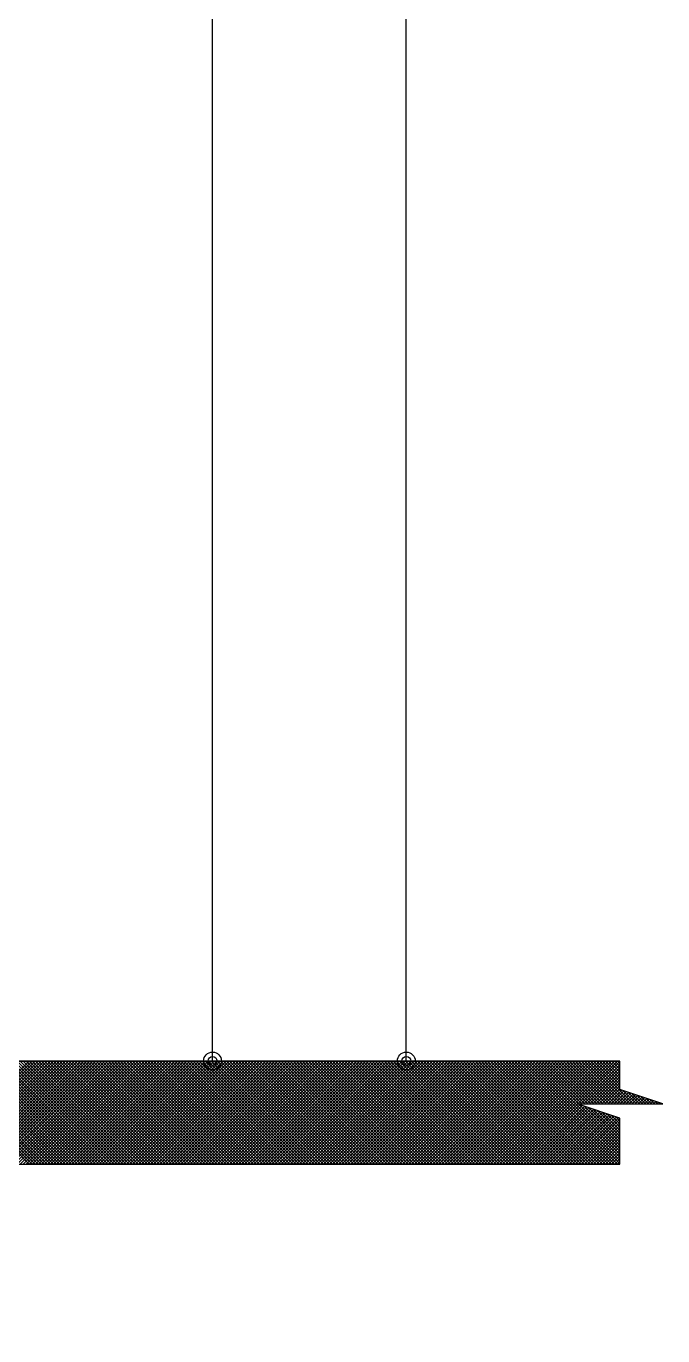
# Model space of a CAD drawing. Extents: x 0 to 119, y 0 to 84.
# Drawn here: x 62.83 to 65.79, y 36.44 to 42.54 of the extents above; entities that cross this region are included whole.
import ezdxf

# ---------------------------------------------------------------- set-up
doc = ezdxf.new("R2010")
doc.units = 0
doc.header["$MEASUREMENT"] = 0
for name, color, linetype in [('29', 9, 'CONTINUOUS'), ('32', 250, 'CONTINUOUS'), ('6', 178, 'CONTINUOUS')]:
    doc.layers.add(name, color=color, linetype=linetype)

msp = doc.modelspace()

# ---------------------------------------------------------------- linework, layer by layer
at = {"layer": '29', "color": 9, "linetype": 'Continuous'}
for p, q in [((62.360137, 37.243704), (62.840137, 37.723704)), ((62.36019, 37.723704), (62.84019, 37.243704)), ((62.374279, 37.243704), (62.854279, 37.723704)), ((62.374332, 37.723704), (62.854332, 37.243704)), ((62.388421, 37.243704), (62.868421, 37.723704)), ((62.388474, 37.723704), (62.868474, 37.243704)), ((62.402563, 37.243704), (62.882563, 37.723704)), ((62.402616, 37.723704), (62.882616, 37.243704)), ((62.416705, 37.243704), (62.896705, 37.723704)), ((62.416758, 37.723704), (62.896758, 37.243704)), ((62.430848, 37.243704), (62.910848, 37.723704)), ((62.4309, 37.723704), (62.9109, 37.243704)), ((62.44499, 37.243704), (62.92499, 37.723704)), ((62.445043, 37.723704), (62.925043, 37.243704)), ((62.459132, 37.243704), (62.939132, 37.723704)), ((62.459185, 37.723704), (62.939185, 37.243704)), ((62.473274, 37.243704), (62.953274, 37.723704)), ((62.473327, 37.723704), (62.953327, 37.243704)), ((62.487416, 37.243704), (62.967416, 37.723704)), ((62.487469, 37.723704), (62.967469, 37.243704)), ((62.501558, 37.243704), (62.981558, 37.723704)), ((62.501611, 37.723704), (62.981611, 37.243704)), ((62.5157, 37.243704), (62.9957, 37.723704)), ((62.515753, 37.723704), (62.995753, 37.243704)), ((62.529843, 37.243704), (63.009843, 37.723704)), ((62.529895, 37.723704), (63.009895, 37.243704)), ((62.543985, 37.243704), (63.023985, 37.723704)), ((62.544037, 37.723704), (63.024037, 37.243704)), ((62.558127, 37.243704), (63.038127, 37.723704)), ((62.55818, 37.723704), (63.03818, 37.243704)), ((62.572269, 37.243704), (63.052269, 37.723704)), ((62.572322, 37.723704), (63.052322, 37.243704)), ((62.586411, 37.243704), (63.066411, 37.723704)), ((62.586464, 37.723704), (63.066464, 37.243704)), ((62.600553, 37.243704), (63.080553, 37.723704)), ((62.600606, 37.723704), (63.080606, 37.243704)), ((62.614695, 37.243704), (63.094695, 37.723704)), ((62.614748, 37.723704), (63.094748, 37.243704)), ((62.628838, 37.243704), (63.108838, 37.723704)), ((62.62889, 37.723704), (63.10889, 37.243704)), ((62.64298, 37.243704), (63.12298, 37.723704)), ((62.643032, 37.723704), (63.123032, 37.243704)), ((62.657122, 37.243704), (63.137122, 37.723704)), ((62.657175, 37.723704), (63.137175, 37.243704)), ((62.671264, 37.243704), (63.151264, 37.723704)), ((62.671317, 37.723704), (63.151317, 37.243704)), ((62.685406, 37.243704), (63.165406, 37.723704)), ((62.685459, 37.723704), (63.165459, 37.243704)), ((62.699548, 37.243704), (63.179548, 37.723704)), ((62.699601, 37.723704), (63.179601, 37.243704)), ((62.71369, 37.243704), (63.19369, 37.723704)), ((62.713743, 37.723704), (63.193743, 37.243704)), ((62.727832, 37.243704), (63.207832, 37.723704)), ((62.727885, 37.723704), (63.207885, 37.243704)), ((62.741975, 37.243704), (63.221975, 37.723704)), ((62.742027, 37.723704), (63.222027, 37.243704)), ((62.756117, 37.243704), (63.236117, 37.723704)), ((62.75617, 37.723704), (63.23617, 37.243704)), ((62.770259, 37.243704), (63.250259, 37.723704)), ((62.770312, 37.723704), (63.250312, 37.243704)), ((62.784401, 37.243704), (63.264401, 37.723704)), ((62.784454, 37.723704), (63.264454, 37.243704)), ((62.798543, 37.243704), (63.278543, 37.723704)), ((62.798596, 37.723704), (63.278596, 37.243704)), ((62.812685, 37.243704), (63.292685, 37.723704)), ((62.812738, 37.723704), (63.292738, 37.243704)), ((62.826827, 37.243704), (63.306827, 37.723704)), ((62.82688, 37.723704), (63.30688, 37.243704)), ((62.84097, 37.243704), (63.32097, 37.723704)), ((62.841022, 37.723704), (63.321022, 37.243704)), ((62.855112, 37.243704), (63.335112, 37.723704)), ((62.855164, 37.723704), (63.335164, 37.243704)), ((62.869254, 37.243704), (63.349254, 37.723704)), ((62.869307, 37.723704), (63.349307, 37.243704)), ((62.883396, 37.243704), (63.363396, 37.723704)), ((62.883449, 37.723704), (63.363449, 37.243704)), ((62.897538, 37.243704), (63.377538, 37.723704)), ((62.897591, 37.723704), (63.377591, 37.243704)), ((62.91168, 37.243704), (63.39168, 37.723704)), ((62.911733, 37.723704), (63.391733, 37.243704)), ((62.925822, 37.243704), (63.405822, 37.723704)), ((62.925875, 37.723704), (63.405875, 37.243704)), ((62.939965, 37.243704), (63.419965, 37.723704)), ((62.940017, 37.723704), (63.420017, 37.243704)), ((62.954107, 37.243704), (63.434107, 37.723704)), ((62.954159, 37.723704), (63.434159, 37.243704)), ((62.968249, 37.243704), (63.448249, 37.723704)), ((62.968302, 37.723704), (63.448302, 37.243704)), ((62.982391, 37.243704), (63.462391, 37.723704)), ((62.982444, 37.723704), (63.462444, 37.243704)), ((62.996533, 37.243704), (63.476533, 37.723704)), ((62.996586, 37.723704), (63.476586, 37.243704)), ((63.010675, 37.243704), (63.490675, 37.723704)), ((63.010728, 37.723704), (63.490728, 37.243704)), ((63.024817, 37.243704), (63.504817, 37.723704)), ((63.02487, 37.723704), (63.50487, 37.243704)), ((63.038959, 37.243704), (63.518959, 37.723704)), ((63.039012, 37.723704), (63.519012, 37.243704)), ((63.053102, 37.243704), (63.533102, 37.723704)), ((63.053154, 37.723704), (63.533154, 37.243704)), ((63.067244, 37.243704), (63.547244, 37.723704)), ((63.067297, 37.723704), (63.547297, 37.243704)), ((63.081386, 37.243704), (63.561386, 37.723704)), ((63.081439, 37.723704), (63.561439, 37.243704)), ((63.095528, 37.243704), (63.575528, 37.723704)), ((63.095581, 37.723704), (63.575581, 37.243704)), ((63.10967, 37.243704), (63.58967, 37.723704)), ((63.109723, 37.723704), (63.589723, 37.243704)), ((63.123812, 37.243704), (63.603812, 37.723704)), ((63.123865, 37.723704), (63.603865, 37.243704)), ((63.137954, 37.243704), (63.617954, 37.723704)), ((63.138007, 37.723704), (63.618007, 37.243704)), ((63.152097, 37.243704), (63.632097, 37.723704)), ((63.152149, 37.723704), (63.632149, 37.243704)), ((63.166239, 37.243704), (63.646239, 37.723704)), ((63.166291, 37.723704), (63.646291, 37.243704)), ((63.180381, 37.243704), (63.660381, 37.723704)), ((63.180434, 37.723704), (63.660434, 37.243704)), ((63.194523, 37.243704), (63.674523, 37.723704)), ((63.194576, 37.723704), (63.674576, 37.243704)), ((63.208665, 37.243704), (63.688665, 37.723704)), ((63.208718, 37.723704), (63.688718, 37.243704)), ((63.222807, 37.243704), (63.702807, 37.723704)), ((63.22286, 37.723704), (63.70286, 37.243704)), ((63.236949, 37.243704), (63.716949, 37.723704)), ((63.237002, 37.723704), (63.717002, 37.243704)), ((63.251092, 37.243704), (63.731092, 37.723704)), ((63.251144, 37.723704), (63.731144, 37.243704)), ((63.265234, 37.243704), (63.745234, 37.723704)), ((63.265286, 37.723704), (63.745286, 37.243704)), ((63.279376, 37.243704), (63.759376, 37.723704)), ((63.279429, 37.723704), (63.759429, 37.243704)), ((63.293518, 37.243704), (63.773518, 37.723704)), ((63.293571, 37.723704), (63.773571, 37.243704)), ((63.30766, 37.243704), (63.78766, 37.723704)), ((63.307713, 37.723704), (63.787713, 37.243704)), ((63.321802, 37.243704), (63.801802, 37.723704)), ((63.321855, 37.723704), (63.801855, 37.243704)), ((63.335944, 37.243704), (63.815944, 37.723704)), ((63.335997, 37.723704), (63.815997, 37.243704)), ((63.350086, 37.243704), (63.830086, 37.723704)), ((63.350139, 37.723704), (63.830139, 37.243704)), ((63.364229, 37.243704), (63.844229, 37.723704)), ((63.364281, 37.723704), (63.844281, 37.243704)), ((63.378371, 37.243704), (63.858371, 37.723704)), ((63.378423, 37.723704), (63.858423, 37.243704)), ((63.392513, 37.243704), (63.872513, 37.723704)), ((63.392566, 37.723704), (63.872566, 37.243704)), ((63.406655, 37.243704), (63.886655, 37.723704)), ((63.406708, 37.723704), (63.886708, 37.243704)), ((63.420797, 37.243704), (63.900797, 37.723704)), ((63.42085, 37.723704), (63.90085, 37.243704)), ((63.434939, 37.243704), (63.914939, 37.723704)), ((63.434992, 37.723704), (63.914992, 37.243704)), ((63.449081, 37.243704), (63.929081, 37.723704)), ((63.449134, 37.723704), (63.929134, 37.243704)), ((63.463224, 37.243704), (63.943224, 37.723704)), ((63.463276, 37.723704), (63.943276, 37.243704)), ((63.477366, 37.243704), (63.957366, 37.723704)), ((63.477418, 37.723704), (63.957418, 37.243704)), ((63.491508, 37.243704), (63.971508, 37.723704)), ((63.491561, 37.723704), (63.971561, 37.243704)), ((63.50565, 37.243704), (63.98565, 37.723704)), ((63.505703, 37.723704), (63.985703, 37.243704)), ((63.519792, 37.243704), (63.999792, 37.723704)), ((63.519845, 37.723704), (63.999845, 37.243704)), ((63.533934, 37.243704), (64.013934, 37.723704)), ((63.533987, 37.723704), (64.013987, 37.243704)), ((63.548076, 37.243704), (64.028076, 37.723704)), ((63.548129, 37.723704), (64.028129, 37.243704)), ((63.562218, 37.243704), (64.042218, 37.723704)), ((63.562271, 37.723704), (64.042271, 37.243704)), ((63.576361, 37.243704), (64.056361, 37.723704)), ((63.576413, 37.723704), (64.056413, 37.243704)), ((63.590503, 37.243704), (64.070503, 37.723704)), ((63.590556, 37.723704), (64.070556, 37.243704)), ((63.604645, 37.243704), (64.084645, 37.723704)), ((63.604698, 37.723704), (64.084698, 37.243704)), ((63.618787, 37.243704), (64.098787, 37.723704)), ((63.61884, 37.723704), (64.09884, 37.243704)), ((63.632929, 37.243704), (64.112929, 37.723704)), ((63.632982, 37.723704), (64.112982, 37.243704)), ((63.647071, 37.243704), (64.127071, 37.723704)), ((63.647124, 37.723704), (64.127124, 37.243704)), ((63.661213, 37.243704), (64.141213, 37.723704)), ((63.661266, 37.723704), (64.141266, 37.243704)), ((63.675356, 37.243704), (64.155356, 37.723704)), ((63.675408, 37.723704), (64.155408, 37.243704)), ((63.689498, 37.243704), (64.169498, 37.723704)), ((63.68955, 37.723704), (64.16955, 37.243704)), ((63.70364, 37.243704), (64.18364, 37.723704)), ((63.703693, 37.723704), (64.183693, 37.243704)), ((63.717782, 37.243704), (64.197782, 37.723704)), ((63.717835, 37.723704), (64.197835, 37.243704)), ((63.731924, 37.243704), (64.211924, 37.723704)), ((63.731977, 37.723704), (64.211977, 37.243704)), ((63.746066, 37.243704), (64.226066, 37.723704)), ((63.746119, 37.723704), (64.226119, 37.243704)), ((63.760208, 37.243704), (64.240208, 37.723704)), ((63.760261, 37.723704), (64.240261, 37.243704)), ((63.774351, 37.243704), (64.254351, 37.723704)), ((63.774403, 37.723704), (64.254403, 37.243704)), ((63.788493, 37.243704), (64.268493, 37.723704)), ((63.788545, 37.723704), (64.268545, 37.243704)), ((63.802635, 37.243704), (64.282635, 37.723704)), ((63.802688, 37.723704), (64.282688, 37.243704)), ((63.816777, 37.243704), (64.296777, 37.723704)), ((63.81683, 37.723704), (64.29683, 37.243704)), ((63.830919, 37.243704), (64.310919, 37.723704)), ((63.830972, 37.723704), (64.310972, 37.243704)), ((63.845061, 37.243704), (64.325061, 37.723704)), ((63.845114, 37.723704), (64.325114, 37.243704)), ((63.859203, 37.243704), (64.339203, 37.723704)), ((63.859256, 37.723704), (64.339256, 37.243704)), ((63.873345, 37.243704), (64.353345, 37.723704)), ((63.873398, 37.723704), (64.353398, 37.243704)), ((63.887488, 37.243704), (64.367488, 37.723704)), ((63.88754, 37.723704), (64.36754, 37.243704)), ((63.90163, 37.243704), (64.38163, 37.723704)), ((63.901683, 37.723704), (64.381683, 37.243704)), ((63.915772, 37.243704), (64.395772, 37.723704)), ((63.915825, 37.723704), (64.395825, 37.243704)), ((63.929914, 37.243704), (64.409914, 37.723704)), ((63.929967, 37.723704), (64.409967, 37.243704)), ((63.944056, 37.243704), (64.424056, 37.723704)), ((63.944109, 37.723704), (64.424109, 37.243704)), ((63.958198, 37.243704), (64.438198, 37.723704)), ((63.958251, 37.723704), (64.438251, 37.243704)), ((63.97234, 37.243704), (64.45234, 37.723704)), ((63.972393, 37.723704), (64.452393, 37.243704)), ((63.986483, 37.243704), (64.466483, 37.723704)), ((63.986535, 37.723704), (64.466535, 37.243704)), ((64.000625, 37.243704), (64.480625, 37.723704)), ((64.000677, 37.723704), (64.480677, 37.243704)), ((64.014767, 37.243704), (64.494767, 37.723704)), ((64.01482, 37.723704), (64.49482, 37.243704)), ((64.028909, 37.243704), (64.508909, 37.723704)), ((64.028962, 37.723704), (64.508962, 37.243704)), ((64.043051, 37.243704), (64.523051, 37.723704)), ((64.043104, 37.723704), (64.523104, 37.243704)), ((64.057193, 37.243704), (64.537193, 37.723704)), ((64.057246, 37.723704), (64.537246, 37.243704)), ((64.071335, 37.243704), (64.551335, 37.723704)), ((64.071388, 37.723704), (64.551388, 37.243704)), ((64.085478, 37.243704), (64.565478, 37.723704)), ((64.08553, 37.723704), (64.56553, 37.243704)), ((64.09962, 37.243704), (64.57962, 37.723704)), ((64.099672, 37.723704), (64.579672, 37.243704)), ((64.113762, 37.243704), (64.593762, 37.723704)), ((64.113815, 37.723704), (64.593815, 37.243704)), ((64.127904, 37.243704), (64.607904, 37.723704)), ((64.127957, 37.723704), (64.607957, 37.243704)), ((64.142046, 37.243704), (64.622046, 37.723704)), ((64.142099, 37.723704), (64.622099, 37.243704)), ((64.156188, 37.243704), (64.636188, 37.723704)), ((64.156241, 37.723704), (64.636241, 37.243704)), ((64.17033, 37.243704), (64.65033, 37.723704)), ((64.170383, 37.723704), (64.650383, 37.243704)), ((64.184472, 37.243704), (64.664472, 37.723704)), ((64.184525, 37.723704), (64.664525, 37.243704)), ((64.198615, 37.243704), (64.678615, 37.723704)), ((64.198667, 37.723704), (64.678667, 37.243704)), ((64.212757, 37.243704), (64.692757, 37.723704)), ((64.212809, 37.723704), (64.692809, 37.243704)), ((64.226899, 37.243704), (64.706899, 37.723704)), ((64.226952, 37.723704), (64.706952, 37.243704)), ((64.241041, 37.243704), (64.721041, 37.723704)), ((64.241094, 37.723704), (64.721094, 37.243704)), ((64.255183, 37.243704), (64.735183, 37.723704)), ((64.255236, 37.723704), (64.735236, 37.243704)), ((64.269325, 37.243704), (64.749325, 37.723704)), ((64.269378, 37.723704), (64.749378, 37.243704)), ((64.283467, 37.243704), (64.763467, 37.723704)), ((64.28352, 37.723704), (64.76352, 37.243704)), ((64.29761, 37.243704), (64.77761, 37.723704)), ((64.297662, 37.723704), (64.777662, 37.243704)), ((64.311752, 37.243704), (64.791752, 37.723704)), ((64.311804, 37.723704), (64.791804, 37.243704)), ((64.325894, 37.243704), (64.805894, 37.723704)), ((64.325947, 37.723704), (64.805947, 37.243704)), ((64.340036, 37.243704), (64.820036, 37.723704)), ((64.340089, 37.723704), (64.820089, 37.243704)), ((64.354178, 37.243704), (64.834178, 37.723704)), ((64.354231, 37.723704), (64.834231, 37.243704)), ((64.36832, 37.243704), (64.84832, 37.723704)), ((64.368373, 37.723704), (64.848373, 37.243704)), ((64.382462, 37.243704), (64.862462, 37.723704)), ((64.382515, 37.723704), (64.862515, 37.243704)), ((64.396604, 37.243704), (64.876604, 37.723704)), ((64.396657, 37.723704), (64.876657, 37.243704)), ((64.410747, 37.243704), (64.890747, 37.723704)), ((64.410799, 37.723704), (64.890799, 37.243704)), ((64.424889, 37.243704), (64.904889, 37.723704)), ((64.424942, 37.723704), (64.904942, 37.243704)), ((64.439031, 37.243704), (64.919031, 37.723704)), ((64.439084, 37.723704), (64.919084, 37.243704)), ((64.453173, 37.243704), (64.933173, 37.723704)), ((64.453226, 37.723704), (64.933226, 37.243704)), ((64.467315, 37.243704), (64.947315, 37.723704)), ((64.467368, 37.723704), (64.947368, 37.243704)), ((64.481457, 37.243704), (64.961457, 37.723704)), ((64.48151, 37.723704), (64.96151, 37.243704)), ((64.495599, 37.243704), (64.975599, 37.723704)), ((64.495652, 37.723704), (64.975652, 37.243704)), ((64.509742, 37.243704), (64.989742, 37.723704)), ((64.509794, 37.723704), (64.989794, 37.243704)), ((64.523884, 37.243704), (65.003884, 37.723704)), ((64.523936, 37.723704), (65.003936, 37.243704)), ((64.538026, 37.243704), (65.018026, 37.723704)), ((64.538079, 37.723704), (65.018079, 37.243704)), ((64.552168, 37.243704), (65.032168, 37.723704)), ((64.552221, 37.723704), (65.032221, 37.243704)), ((64.56631, 37.243704), (65.04631, 37.723704)), ((64.566363, 37.723704), (65.046363, 37.243704)), ((64.580452, 37.243704), (65.060452, 37.723704)), ((64.580505, 37.723704), (65.060505, 37.243704)), ((64.594594, 37.243704), (65.074594, 37.723704)), ((64.594647, 37.723704), (65.074647, 37.243704)), ((64.608737, 37.243704), (65.088737, 37.723704)), ((64.608789, 37.723704), (65.088789, 37.243704)), ((64.622879, 37.243704), (65.102879, 37.723704)), ((64.622931, 37.723704), (65.102931, 37.243704)), ((64.637021, 37.243704), (65.117021, 37.723704)), ((64.637074, 37.723704), (65.117074, 37.243704)), ((64.651163, 37.243704), (65.131163, 37.723704)), ((64.651216, 37.723704), (65.131216, 37.243704)), ((64.665305, 37.243704), (65.145305, 37.723704)), ((64.665358, 37.723704), (65.145358, 37.243704)), ((64.679447, 37.243704), (65.159447, 37.723704)), ((64.6795, 37.723704), (65.1595, 37.243704)), ((64.693589, 37.243704), (65.173589, 37.723704)), ((64.693642, 37.723704), (65.173642, 37.243704)), ((64.707731, 37.243704), (65.187731, 37.723704)), ((64.707784, 37.723704), (65.187784, 37.243704)), ((64.721874, 37.243704), (65.201874, 37.723704)), ((64.721926, 37.723704), (65.201926, 37.243704)), ((64.736016, 37.243704), (65.216016, 37.723704)), ((64.736069, 37.723704), (65.216069, 37.243704)), ((64.750158, 37.243704), (65.230158, 37.723704)), ((64.750211, 37.723704), (65.230211, 37.243704)), ((64.7643, 37.243704), (65.2443, 37.723704)), ((64.764353, 37.723704), (65.244353, 37.243704)), ((64.778442, 37.243704), (65.258442, 37.723704)), ((64.778495, 37.723704), (65.258495, 37.243704)), ((64.792584, 37.243704), (65.272584, 37.723704)), ((64.792637, 37.723704), (65.272637, 37.243704)), ((64.806726, 37.243704), (65.286726, 37.723704)), ((64.806779, 37.723704), (65.286779, 37.243704)), ((64.820869, 37.243704), (65.300869, 37.723704)), ((64.820921, 37.723704), (65.300921, 37.243704)), ((64.835011, 37.243704), (65.315011, 37.723704)), ((64.835063, 37.723704), (65.315063, 37.243704)), ((64.849153, 37.243704), (65.329153, 37.723704)), ((64.849206, 37.723704), (65.329206, 37.243704)), ((64.863295, 37.243704), (65.343295, 37.723704)), ((64.863348, 37.723704), (65.343348, 37.243704)), ((64.877437, 37.243704), (65.357437, 37.723704)), ((64.87749, 37.723704), (65.35749, 37.243704)), ((64.891579, 37.243704), (65.371579, 37.723704)), ((64.891632, 37.723704), (65.371632, 37.243704)), ((64.905721, 37.243704), (65.385721, 37.723704)), ((64.905774, 37.723704), (65.385774, 37.243704)), ((64.919864, 37.243704), (65.399864, 37.723704)), ((64.919916, 37.723704), (65.399916, 37.243704)), ((64.934006, 37.243704), (65.414006, 37.723704)), ((64.934058, 37.723704), (65.414058, 37.243704)), ((64.948148, 37.243704), (65.428148, 37.723704)), ((64.948201, 37.723704), (65.428201, 37.243704)), ((64.96229, 37.243704), (65.44229, 37.723704)), ((64.962343, 37.723704), (65.442343, 37.243704)), ((64.976432, 37.243704), (65.456432, 37.723704)), ((64.976485, 37.723704), (65.456485, 37.243704)), ((64.990574, 37.243704), (65.470574, 37.723704)), ((64.990627, 37.723704), (65.470627, 37.243704)), ((65.004716, 37.243704), (65.484716, 37.723704)), ((65.004769, 37.723704), (65.484769, 37.243704)), ((65.018858, 37.243704), (65.498858, 37.723704)), ((65.018911, 37.723704), (65.498911, 37.243704)), ((65.033001, 37.243704), (65.513001, 37.723704)), ((65.033053, 37.723704), (65.513053, 37.243704)), ((65.047143, 37.243704), (65.527143, 37.723704)), ((65.047195, 37.723704), (65.527195, 37.243704)), ((65.061285, 37.243704), (65.541285, 37.723704)), ((65.061338, 37.723704), (65.541338, 37.243704)), ((65.075427, 37.243704), (65.555427, 37.723704)), ((65.07548, 37.723704), (65.55548, 37.243704)), ((65.089569, 37.243704), (65.569569, 37.723704)), ((65.089622, 37.723704), (65.569622, 37.243704)), ((65.103711, 37.243704), (65.583711, 37.723704)), ((65.103764, 37.723704), (65.583764, 37.243704)), ((65.117906, 37.723704), (65.594869, 37.246741)), ((65.132048, 37.723704), (65.594869, 37.260884)), ((65.14619, 37.723704), (65.594869, 37.275026)), ((65.160333, 37.723704), (65.594869, 37.289168)), ((65.174475, 37.723704), (65.594869, 37.30331)), ((65.188617, 37.723704), (65.594869, 37.317452)), ((65.202759, 37.723704), (65.402759, 37.523704)), ((65.216901, 37.723704), (65.416901, 37.523704)), ((65.231043, 37.723704), (65.431043, 37.523704)), ((65.245185, 37.723704), (65.445185, 37.523704)), ((65.259328, 37.723704), (65.459328, 37.523704)), ((65.27347, 37.723704), (65.47347, 37.523704)), ((65.287612, 37.723704), (65.487612, 37.523704)), ((65.301754, 37.723704), (65.501754, 37.523704)), ((65.315896, 37.723704), (65.515896, 37.523704)), ((65.330038, 37.723704), (65.530038, 37.523704)), ((65.34418, 37.723704), (65.54418, 37.523704)), ((65.358322, 37.723704), (65.558322, 37.523704)), ((65.372465, 37.723704), (65.572465, 37.523704)), ((65.386607, 37.723704), (65.586607, 37.523704)), ((65.397853, 37.523704), (65.594869, 37.720719)), ((65.400749, 37.723704), (65.600749, 37.523704)), ((65.411996, 37.523704), (65.594869, 37.706577)), ((65.414891, 37.723704), (65.614891, 37.523704)), ((65.429033, 37.723704), (65.629033, 37.523704)), ((65.443175, 37.723704), (65.643175, 37.523704)), ((65.457317, 37.723704), (65.657317, 37.523704)), ((65.47146, 37.723704), (65.594869, 37.600295)), ((65.485602, 37.723704), (65.594869, 37.614437)), ((65.499744, 37.723704), (65.594869, 37.628579)), ((65.513886, 37.723704), (65.594869, 37.642721)), ((65.528028, 37.723704), (65.594869, 37.656863)), ((65.54217, 37.723704), (65.594869, 37.671006)), ((65.556312, 37.723704), (65.594869, 37.685148)), ((65.570455, 37.723704), (65.594869, 37.69929)), ((65.584597, 37.723704), (65.594869, 37.713432)), ((65.426138, 37.523704), (65.594869, 37.692435)), ((65.44028, 37.523704), (65.594869, 37.678293)), ((65.454422, 37.523704), (65.594869, 37.664151)), ((65.468564, 37.523704), (65.594869, 37.650009)), ((65.482706, 37.523704), (65.594869, 37.635867)), ((65.496848, 37.523704), (65.594869, 37.621725)), ((65.51099, 37.523704), (65.594869, 37.607582)), ((65.525133, 37.523704), (65.594869, 37.59344)), ((65.539275, 37.523704), (65.603173, 37.587602)), ((65.553417, 37.523704), (65.61378, 37.584067)), ((65.567559, 37.523704), (65.624386, 37.580531)), ((65.581701, 37.523704), (65.634993, 37.576996)), ((65.609755, 37.585408), (65.67146, 37.523704)), ((65.630968, 37.578337), (65.685602, 37.523704)), ((65.117853, 37.243704), (65.397107, 37.522958)), ((65.131996, 37.243704), (65.407714, 37.519422)), ((65.146138, 37.243704), (65.41832, 37.515887)), ((65.406704, 37.519759), (65.594869, 37.331594)), ((65.595843, 37.523704), (65.6456, 37.57346)), ((65.609985, 37.523704), (65.656206, 37.569925)), ((65.624128, 37.523704), (65.666813, 37.566389)), ((65.63827, 37.523704), (65.677419, 37.562854)), ((65.652182, 37.571266), (65.699744, 37.523704)), ((65.652412, 37.523704), (65.688026, 37.559318)), ((65.666554, 37.523704), (65.698633, 37.555783)), ((65.673395, 37.564195), (65.713886, 37.523704)), ((65.680696, 37.523704), (65.709239, 37.552247)), ((65.694608, 37.557124), (65.728028, 37.523704)), ((65.694838, 37.523704), (65.719846, 37.548712)), ((65.70898, 37.523704), (65.730452, 37.545176)), ((65.715821, 37.550053), (65.74217, 37.523704)), ((65.723123, 37.523704), (65.741059, 37.541641)), ((65.737034, 37.542982), (65.756312, 37.523704)), ((65.737265, 37.523704), (65.751666, 37.538105)), ((65.751407, 37.523704), (65.762272, 37.53457)), ((65.758247, 37.535911), (65.770455, 37.523704)), ((65.765549, 37.523704), (65.772879, 37.531034)), ((65.779461, 37.52884), (65.784597, 37.523704)), ((65.779691, 37.523704), (65.783485, 37.527499)), ((65.16028, 37.243704), (65.428927, 37.512351)), ((65.174422, 37.243704), (65.439534, 37.508816)), ((65.188564, 37.243704), (65.45014, 37.50528)), ((65.202706, 37.243704), (65.460747, 37.501745)), ((65.216848, 37.243704), (65.471353, 37.498209)), ((65.23099, 37.243704), (65.48196, 37.494674)), ((65.245133, 37.243704), (65.492567, 37.491138)), ((65.259275, 37.243704), (65.503173, 37.487603)), ((65.273417, 37.243704), (65.51378, 37.484067)), ((65.287559, 37.243704), (65.524386, 37.480531)), ((65.301701, 37.243704), (65.534993, 37.476996)), ((65.315843, 37.243704), (65.5456, 37.47346)), ((65.329985, 37.243704), (65.556206, 37.469925)), ((65.344128, 37.243704), (65.566813, 37.466389)), ((65.35827, 37.243704), (65.577419, 37.462854)), ((65.372412, 37.243704), (65.588026, 37.459318)), ((65.427917, 37.512688), (65.594869, 37.345736)), ((65.449131, 37.505617), (65.594869, 37.359879)), ((65.470344, 37.498546), (65.594869, 37.374021)), ((65.491557, 37.491475), (65.594869, 37.388163)), ((65.51277, 37.484404), (65.594869, 37.402305)), ((65.533983, 37.477332), (65.594869, 37.416447)), ((65.555197, 37.470261), (65.594869, 37.430589)), ((65.57641, 37.46319), (65.594869, 37.444731)), ((65.386554, 37.243704), (65.594869, 37.452019)), ((65.400696, 37.243704), (65.594869, 37.437877)), ((65.414838, 37.243704), (65.594869, 37.423735)), ((65.42898, 37.243704), (65.594869, 37.409592)), ((65.443123, 37.243704), (65.594869, 37.39545)), ((65.457265, 37.243704), (65.594869, 37.381308)), ((65.471407, 37.243704), (65.594869, 37.367166)), ((65.485549, 37.243704), (65.594869, 37.353024)), ((65.499691, 37.243704), (65.594869, 37.338882)), ((65.513833, 37.243704), (65.594869, 37.32474)), ((65.527975, 37.243704), (65.594869, 37.310598)), ((65.542117, 37.243704), (65.594869, 37.296455)), ((65.55626, 37.243704), (65.594869, 37.282313)), ((65.570402, 37.243704), (65.594869, 37.268171)), ((65.584544, 37.243704), (65.594869, 37.254029))]:
    msp.add_line(p, q, dxfattribs=at)
msp.add_lwpolyline([(57.455013, 37.723704), (57.455013, 36.443704), (58.015013, 36.443704), (58.015013, 37.243704), (65.594869, 37.243704), (65.594869, 37.457037), (65.394869, 37.523704), (65.794869, 37.523704), (65.594869, 37.590371), (65.594869, 37.723704), (62.255013, 37.723704), (58.015013, 37.723704), (58.015013, 37.723704), (57.455013, 37.723704)], dxfattribs=at)
at = {"layer": '32', "color": 250, "linetype": 'Continuous'}
for p, q in [((64.598644, 37.723704), (64.598644, 48.603704)), ((63.695486, 37.723704), (63.695486, 48.123704)), ((64.063419, 37.723704), (63.445486, 37.723704)), ((64.313419, 37.723704), (64.313419, 37.723704)), ((64.757074, 37.723704), (64.348644, 37.723704)), ((65.007074, 37.723704), (65.007074, 37.723704))]:
    msp.add_line(p, q, dxfattribs=at)
for centre, radius in [((63.695486, 37.723704), 0.041625), ((64.598644, 37.723704), 0.041625), ((63.695486, 37.723704), 0.02075), ((64.598644, 37.723704), 0.02075)]:
    msp.add_circle(centre, radius, dxfattribs=at)
at = {"layer": '6', "color": 178, "linetype": 'Continuous'}
msp.add_line((64.655234, 37.723704), (65.594869, 37.723704), dxfattribs=at)
for points in [[(58.015013, 37.243704), (65.594869, 37.243704), (65.594869, 37.457037), (65.394869, 37.523704), (65.794869, 37.523704), (65.594869, 37.590371), (65.594869, 37.723704)], [(58.015013, 37.723704), (62.255013, 37.723704), (65.594869, 37.723704)]]:
    msp.add_lwpolyline(points, dxfattribs=at)

doc.saveas('drawing.dxf')
